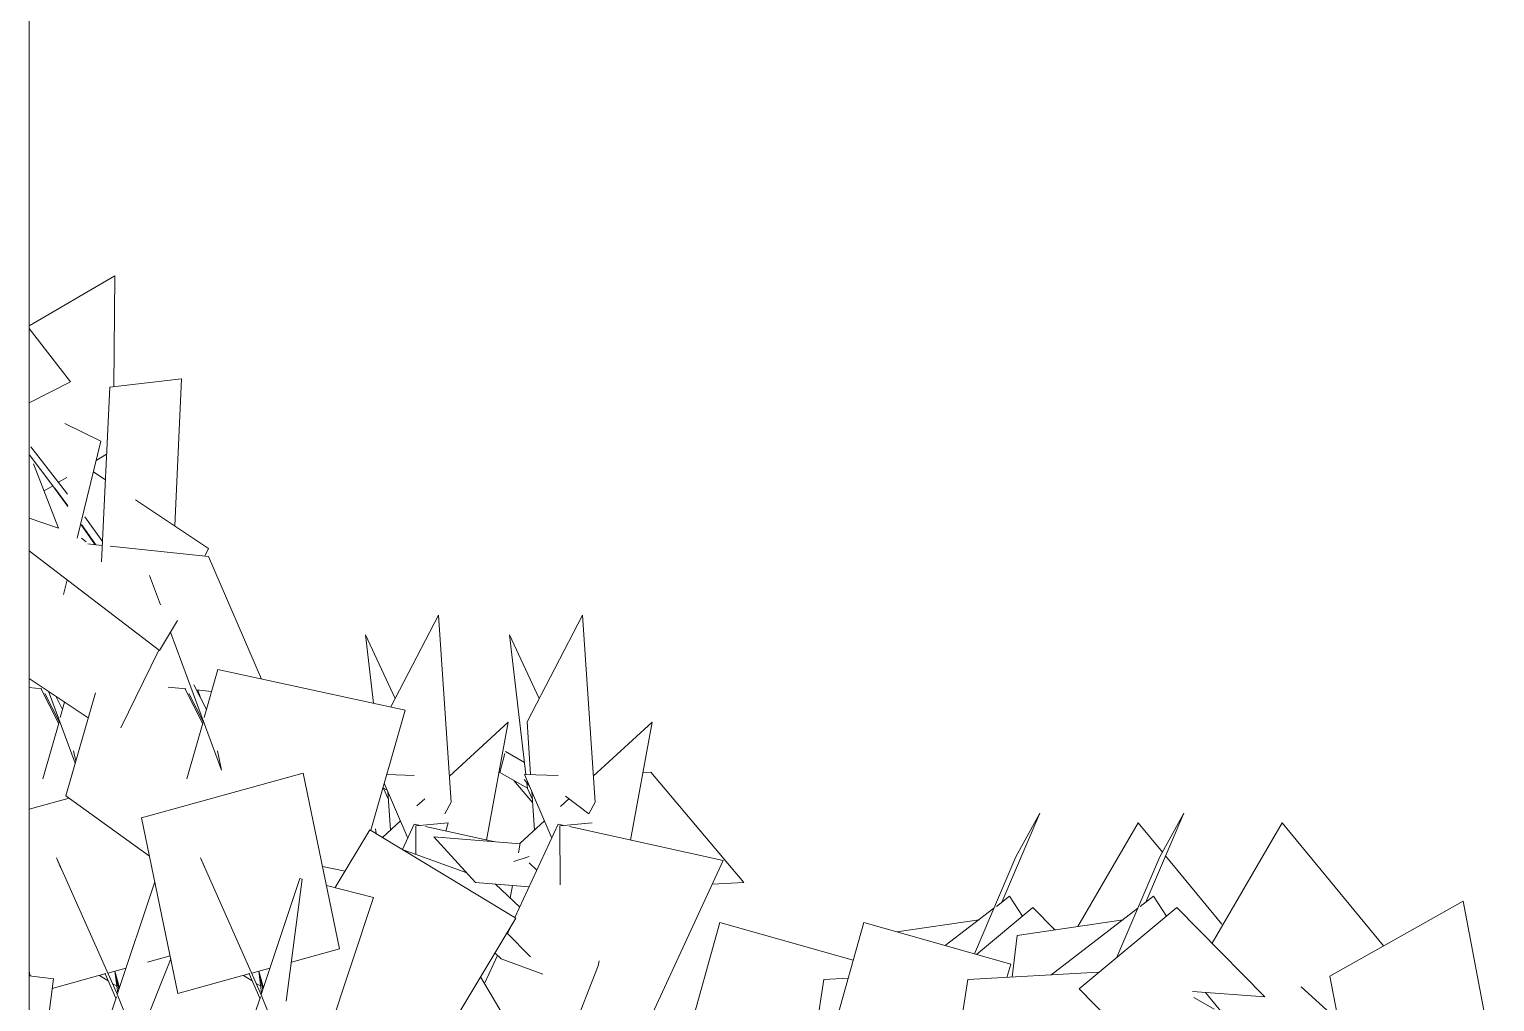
# Model space of a CAD drawing. Header units: inches. Extents: x 99 to 15695, y -7208 to 2559.
# Drawn here: x 14481.61 to 14489.29, y -3651.7 to -3646.61 of the extents above; entities that cross this region are included whole.
import ezdxf

# ---------------------------------------------------------------- set-up
doc = ezdxf.new("R2010")
doc.units = ezdxf.units.IN
doc.header["$LTSCALE"] = 96
doc.header["$MEASUREMENT"] = 0
doc.layers.add('Common', color=4, linetype='Continuous', lineweight=5)

msp = doc.modelspace()

# ---------------------------------------------------------------- linework, layer by layer
at = {"layer": 'Common'}
for p, q in [((14481.6142, -3622.3778), (14481.6142, -3657.4264)), ((14481.6142, -3648.1625), (14482.0627, -3647.9005)), ((14482.0627, -3647.9005), (14482.0571, -3648.482)), ((14481.6142, -3648.1767), (14481.8303, -3648.4564)), ((14481.8303, -3648.4564), (14481.6142, -3648.5657)), ((14482.0355, -3648.4845), (14482.4119, -3648.4411)), ((14482.4119, -3648.4411), (14482.3763, -3649.2116)), ((14481.9933, -3649.399), (14482.0355, -3648.4845)), ((14481.9891, -3648.7672), (14481.8009, -3648.6744)), ((14481.8656, -3649.2757), (14481.9891, -3648.7672)), ((14481.6142, -3648.837), (14481.7331, -3648.9943)), ((14481.7628, -3648.9764), (14481.6229, -3648.7964)), ((14482.0193, -3648.8361), (14481.9646, -3648.868)), ((14481.7677, -3649.2233), (14481.6369, -3648.8853)), ((14481.8164, -3649.1094), (14481.7322, -3648.9948)), ((14481.7628, -3648.9764), (14481.8141, -3649.0443)), ((14481.811, -3648.9578), (14481.7678, -3648.983)), ((14482.0107, -3648.9689), (14481.9499, -3648.9286)), ((14481.7368, -3649.0011), (14481.6919, -3649.0273)), ((14481.8163, -3649.107), (14481.7474, -3649.0132)), ((14482.5537, -3649.3293), (14482.1711, -3649.0754)), ((14481.6142, -3649.1702), (14481.7677, -3649.2233)), ((14481.8866, -3649.2061), (14481.9597, -3649.3099)), ((14481.9624, -3649.3102), (14481.8876, -3649.204)), ((14481.9047, -3649.1642), (14481.9981, -3649.2933)), ((14481.9126, -3649.294), (14481.8884, -3649.2754)), ((14481.6142, -3649.3421), (14482.2968, -3649.8648)), ((14481.9218, -3649.3059), (14481.9948, -3649.3135)), ((14482.0374, -3649.318), (14482.5538, -3649.3717)), ((14482.534, -3649.3696), (14482.5537, -3649.3293)), ((14482.5538, -3649.3717), (14482.8315, -3650.0135)), ((14481.7942, -3649.5699), (14481.8126, -3649.494)), ((14482.301, -3649.6253), (14482.2438, -3649.4711)), ((14483.5093, -3650.1601), (14483.7597, -3649.6786)), ((14483.7597, -3649.6786), (14483.8249, -3650.659)), ((14484.2235, -3650.2376), (14484.5143, -3649.6786)), ((14484.5143, -3649.6786), (14484.5795, -3650.659)), ((14482.2968, -3649.8648), (14482.3913, -3649.7064)), ((14482.6224, -3650.4906), (14482.3542, -3649.7685)), ((14483.377, -3649.7825), (14483.5322, -3650.1162)), ((14483.4189, -3650.1405), (14483.377, -3649.7825)), ((14484.1316, -3649.7825), (14484.2867, -3650.1162)), ((14484.2171, -3650.514), (14484.1316, -3649.7825)), ((14482.0941, -3650.2695), (14482.2916, -3649.8655)), ((14482.5313, -3650.2146), (14482.6025, -3649.9639)), ((14482.6025, -3649.9639), (14483.5836, -3650.1762)), ((14481.6142, -3650.0114), (14481.9235, -3650.2166)), ((14481.6799, -3650.065), (14481.6142, -3650.0582)), ((14481.7679, -3650.2457), (14481.6762, -3650.0669)), ((14482.4344, -3650.065), (14482.3421, -3650.0554)), ((14482.5224, -3650.2457), (14482.4308, -3650.0669)), ((14482.4761, -3650.0438), (14482.5432, -3650.1725)), ((14482.5698, -3650.0791), (14482.4902, -3650.0708)), ((14482.5122, -3650.113), (14482.4969, -3650.0715)), ((14481.6957, -3650.0899), (14481.7707, -3650.2359)), ((14481.8546, -3650.455), (14481.7146, -3650.0781)), ((14481.7525, -3650.1032), (14481.7887, -3650.1725)), ((14481.7767, -3650.2146), (14481.7995, -3650.1344)), ((14481.961, -3650.0865), (14481.8055, -3650.6253)), ((14482.5252, -3650.2359), (14482.4503, -3650.0899)), ((14483.5836, -3650.1762), (14483.4046, -3650.8063)), ((14481.6851, -3650.5369), (14481.7718, -3650.2319)), ((14482.4397, -3650.5369), (14482.5264, -3650.2319)), ((14483.8158, -3650.5224), (14484.1244, -3650.2394)), ((14484.1244, -3650.2394), (14484.0109, -3650.8574)), ((14484.242, -3650.5147), (14484.2235, -3650.2376)), ((14484.5704, -3650.5224), (14484.8789, -3650.2394)), ((14484.8789, -3650.2394), (14484.7655, -3650.8574)), ((14481.8466, -3650.3895), (14481.858, -3650.4435)), ((14482.6012, -3650.3895), (14482.6224, -3650.4906)), ((14484.1071, -3650.4038), (14484.0807, -3650.5036)), ((14484.2096, -3650.4502), (14484.1097, -3650.394)), ((14482.2018, -3650.7407), (14483.0495, -3650.5074)), ((14483.0495, -3650.5074), (14483.2406, -3651.4276)), ((14483.4874, -3650.5147), (14483.6313, -3650.5191)), ((14484.0807, -3650.5036), (14484.2254, -3650.5849)), ((14484.3524, -3650.8466), (14484.21, -3650.5138)), ((14484.21, -3650.5138), (14484.3859, -3650.5191)), ((14484.8305, -3650.5033), (14484.8717, -3650.5009)), ((14484.8717, -3650.5009), (14485.3595, -3651.0796)), ((14483.4679, -3650.5833), (14483.4907, -3650.5961)), ((14483.4958, -3650.6406), (14483.4711, -3650.5877)), ((14483.5978, -3650.8466), (14483.4748, -3650.559)), ((14483.5068, -3650.8059), (14483.4932, -3650.602)), ((14484.1542, -3650.5449), (14484.2517, -3650.6605)), ((14484.2349, -3650.5719), (14484.2075, -3650.5394)), ((14484.2257, -3650.5877), (14484.2221, -3650.5567)), ((14484.2503, -3650.6406), (14484.2257, -3650.5877)), ((14484.2613, -3650.8059), (14484.2478, -3650.602)), ((14481.6142, -3650.6947), (14481.8224, -3650.6374)), ((14481.8055, -3650.6253), (14482.2434, -3650.9409)), ((14483.6457, -3650.6785), (14483.6869, -3650.6407)), ((14483.8249, -3650.659), (14483.7929, -3650.7204)), ((14484.3976, -3650.6809), (14484.4415, -3650.6407)), ((14484.5475, -3650.7204), (14484.4248, -3650.6281)), ((14484.5795, -3650.659), (14484.5475, -3650.7204)), ((14482.3929, -3651.6609), (14482.2018, -3650.7407)), ((14483.4659, -3650.8434), (14483.5597, -3650.7574)), ((14484.1874, -3650.8737), (14484.3142, -3650.7574)), ((14486.9103, -3650.7168), (14486.7113, -3651.1833)), ((14486.7847, -3650.9461), (14486.9103, -3650.7168)), ((14487.6649, -3650.7168), (14487.4659, -3651.1833)), ((14487.5393, -3650.9461), (14487.6649, -3650.7168)), ((14483.2173, -3651.1068), (14483.3995, -3650.8032)), ((14483.3995, -3650.8032), (14484.1634, -3651.2662)), ((14483.4317, -3650.8227), (14483.428, -3650.7982)), ((14483.5701, -3650.9066), (14483.6317, -3650.7733)), ((14483.6317, -3650.7733), (14483.6639, -3650.7805)), ((14483.6399, -3650.7827), (14483.8091, -3650.7667)), ((14483.6408, -3650.9331), (14483.6399, -3650.7827)), ((14483.6909, -3650.7865), (14484.0479, -3650.8656)), ((14483.7345, -3650.8401), (14483.9524, -3651.0792)), ((14484.1868, -3650.8769), (14483.7345, -3650.8401)), ((14483.8091, -3650.7667), (14483.7982, -3650.8102)), ((14484.1594, -3651.2638), (14484.3863, -3650.7733)), ((14484.3863, -3650.7733), (14484.4184, -3650.7805)), ((14484.3945, -3650.7827), (14484.5636, -3650.7667)), ((14484.3963, -3651.0913), (14484.3945, -3650.7827)), ((14484.4455, -3650.7865), (14485.2516, -3650.9652)), ((14487.4262, -3650.7666), (14487.1104, -3651.3095)), ((14487.5532, -3650.9207), (14487.4262, -3650.7666)), ((14488.1807, -3650.7666), (14487.8135, -3651.3981)), ((14488.7127, -3651.4124), (14488.1807, -3650.7666)), ((14483.9074, -3651.0298), (14483.5733, -3650.9086)), ((14484.1783, -3650.9236), (14484.1874, -3650.8737)), ((14481.7574, -3650.9501), (14482.0704, -3651.6563)), ((14481.7797, -3651.0042), (14481.7574, -3650.9501)), ((14482.5335, -3651.0025), (14482.512, -3650.9501)), ((14482.512, -3650.9501), (14482.825, -3651.6563)), ((14483.269, -3651.0206), (14483.1508, -3650.9951)), ((14484.1546, -3650.9696), (14484.2346, -3650.9439)), ((14484.2744, -3651.0152), (14484.2348, -3650.9775)), ((14485.2516, -3650.9652), (14484.8814, -3651.7654)), ((14486.5682, -3651.4535), (14486.7847, -3650.9461)), ((14487.3151, -3651.4715), (14487.5393, -3650.9461)), ((14487.8641, -3651.2982), (14487.5695, -3650.9405)), ((14482.8294, -3651.6668), (14483.0318, -3651.0594)), ((14482.9612, -3651.7012), (14483.0448, -3651.0627)), ((14483.0318, -3651.0594), (14483.0448, -3651.0627)), ((14482.0748, -3651.6668), (14482.2715, -3651.0765)), ((14483.1715, -3651.0951), (14483.419, -3651.1584)), ((14483.9524, -3651.0792), (14484.2342, -3651.1021)), ((14484.1844, -3651.2098), (14484.0582, -3651.0878)), ((14484.1346, -3651.1616), (14484.1468, -3651.095)), ((14485.3595, -3651.0796), (14485.1942, -3651.0892)), ((14483.419, -3651.1584), (14483.1264, -3652.0365)), ((14486.4151, -3651.4102), (14486.67, -3651.2149)), ((14486.8743, -3651.2107), (14486.5786, -3651.4565)), ((14486.6828, -3651.2051), (14486.7522, -3651.152)), ((14486.7522, -3651.152), (14486.8202, -3651.2557)), ((14486.9893, -3651.3274), (14486.8743, -3651.2107)), ((14486.9683, -3651.5645), (14487.4246, -3651.2149)), ((14487.6288, -3651.2107), (14487.1162, -3651.6368)), ((14487.4374, -3651.2051), (14487.5068, -3651.152)), ((14487.5068, -3651.152), (14487.5747, -3651.2557)), ((14488.0901, -3651.6788), (14487.6288, -3651.2107)), ((14489.1292, -3651.1777), (14488.4315, -3651.5708)), ((14489.2947, -3652.0431), (14489.1292, -3651.1777)), ((14484.1634, -3651.2662), (14483.6174, -3652.1756)), ((14485.2342, -3651.2898), (14485.0911, -3651.7968)), ((14485.9331, -3651.4873), (14485.2342, -3651.2898)), ((14485.9888, -3651.2898), (14485.8362, -3651.8304)), ((14486.7579, -3651.5071), (14485.9888, -3651.2898)), ((14486.592, -3651.2747), (14486.1607, -3651.3384)), ((14487.3466, -3651.2747), (14486.7913, -3651.3567)), ((14484.2406, -3651.4696), (14484.1175, -3651.3426)), ((14484.1212, -3651.3464), (14484.1411, -3651.3034)), ((14486.7913, -3651.3567), (14486.765, -3651.5758)), ((14483.2406, -3651.4276), (14482.9879, -3651.4971)), ((14484.0541, -3651.4483), (14484.0869, -3651.48)), ((14482.121, -3651.5281), (14482.0253, -3651.5544)), ((14482.3554, -3651.4804), (14482.0405, -3652.2677)), ((14482.3521, -3651.4645), (14482.2334, -3651.4971)), ((14482.8756, -3651.5281), (14482.7798, -3651.5544)), ((14483.9997, -3651.6089), (14484.0679, -3651.4616)), ((14484.0869, -3651.48), (14484.3056, -3651.5594)), ((14484.4439, -3651.9026), (14484.5958, -3651.5165)), ((14484.5958, -3651.5165), (14484.6014, -3651.4903)), ((14486.7381, -3651.5773), (14486.7579, -3651.5071)), ((14481.6194, -3651.5696), (14481.6142, -3651.545)), ((14481.6142, -3651.569), (14481.7406, -3651.5847)), ((14481.7406, -3651.5847), (14481.625, -3652.4721)), ((14482.015, -3651.5572), (14481.7341, -3651.6345)), ((14482.027, -3651.5946), (14481.982, -3651.5663)), ((14482.0682, -3651.6865), (14482.0114, -3651.5582)), ((14482.0727, -3651.6233), (14482.0493, -3651.6086)), ((14482.0867, -3651.631), (14482.0622, -3651.5443)), ((14482.0622, -3651.5443), (14482.0828, -3651.6427)), ((14482.0774, -3651.6589), (14482.0622, -3651.5443)), ((14482.7696, -3651.5572), (14482.3929, -3651.6609)), ((14482.7816, -3651.5946), (14482.7365, -3651.5663)), ((14482.8228, -3651.6865), (14482.766, -3651.5582)), ((14482.8273, -3651.6233), (14482.8039, -3651.6086)), ((14482.8413, -3651.631), (14482.8167, -3651.5443)), ((14482.8167, -3651.5443), (14482.8374, -3651.6427)), ((14482.832, -3651.6589), (14482.8167, -3651.5443)), ((14484.3069, -3652.1256), (14483.9788, -3651.5737)), ((14485.7784, -3651.5887), (14485.7382, -3651.8496)), ((14485.9064, -3651.5816), (14485.7784, -3651.5887)), ((14486.533, -3651.5887), (14486.4131, -3652.3667)), ((14487.2201, -3651.5504), (14486.533, -3651.5887)), ((14488.4315, -3651.5708), (14488.5027, -3651.943)), ((14481.9697, -3651.9823), (14482.0706, -3651.6793)), ((14482.0704, -3651.6563), (14482.1792, -3651.9209)), ((14482.7242, -3651.9823), (14482.8252, -3651.6793)), ((14482.825, -3651.6563), (14483.0235, -3652.1391)), ((14487.1162, -3651.6368), (14487.4301, -3651.9553)), ((14487.7112, -3651.6507), (14488.0901, -3651.6788)), ((14487.717, -3651.6817), (14487.8246, -3651.7426)), ((14487.7783, -3651.6557), (14487.9816, -3651.9025)), ((14488.2797, -3651.6261), (14488.4329, -3651.7645))]:
    msp.add_line(p, q, dxfattribs=at)

doc.saveas('drawing.dxf')
